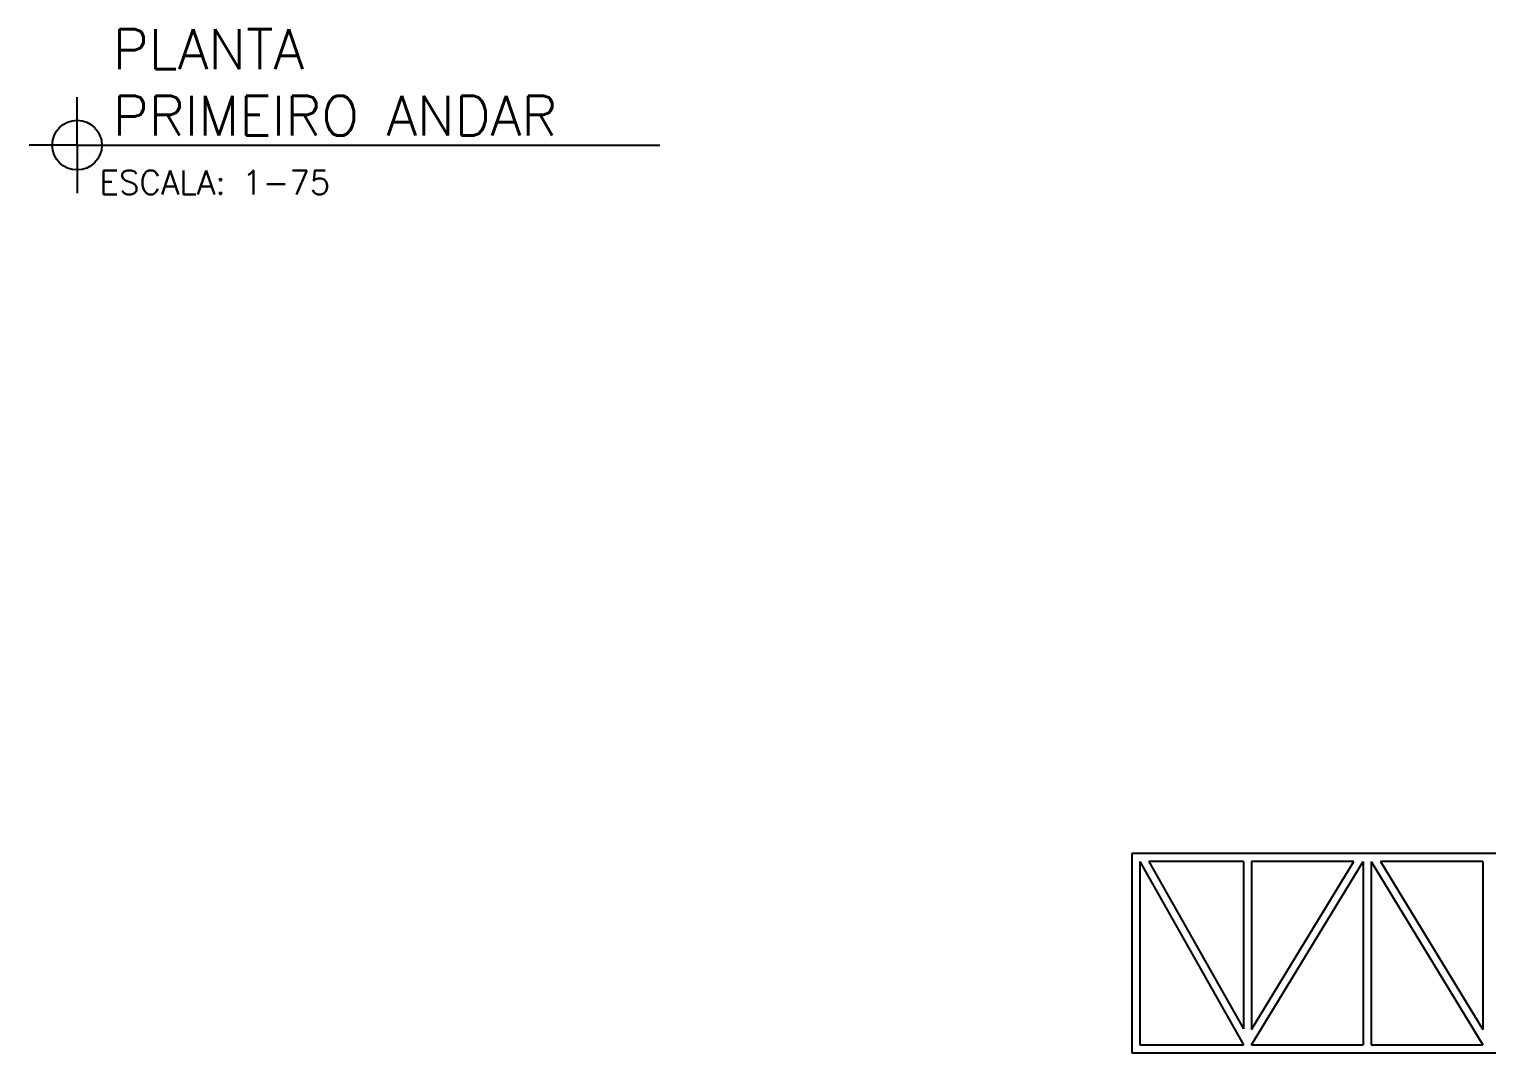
# Model space of a CAD drawing. Header units: millimetres. Extents: x 4 to 107, y -19 to 38.
# Drawn here: x 23.61 to 41.88, y -8.01 to 4.82 of the extents above; entities that cross this region are included whole.
import ezdxf

# ---------------------------------------------------------------- set-up
doc = ezdxf.new("R2010")
doc.units = ezdxf.units.MM
doc.layers.add('CORTE', color=4, linetype='Continuous')
doc.layers.add('TEXTOS', color=2, linetype='Continuous')
doc.styles.add('Simples padrao', font='simplex.shx', dxfattribs={"height": 0.025})

msp = doc.modelspace()

# ---------------------------------------------------------------- linework, layer by layer
at = {"layer": 'CORTE', "color": 3, "ltscale": 0.025}
for p, q in [((43.331, -5.507), (37.429, -5.507)), ((37.429, -5.507), (37.429, -8.007)), ((37.529, -5.607), (38.829, -7.907)), ((37.529, -5.607), (37.529, -7.907)), ((38.829, -5.607), (37.644, -5.607)), ((37.644, -5.607), (38.829, -7.704)), ((38.829, -5.607), (38.829, -7.704)), ((40.212, -5.607), (38.929, -5.607)), ((38.929, -5.607), (38.929, -7.714)), ((38.929, -7.907), (40.329, -5.607)), ((38.929, -7.714), (40.212, -5.607)), ((40.329, -5.607), (40.329, -7.907)), ((40.429, -5.607), (40.429, -7.907)), ((40.429, -5.607), (41.829, -7.907)), ((41.829, -5.607), (40.546, -5.607)), ((40.546, -5.607), (41.829, -7.714)), ((41.829, -5.607), (41.829, -7.714)), ((37.429, -8.007), (43.331, -8.007)), ((37.529, -7.907), (38.829, -7.907)), ((38.929, -7.907), (40.329, -7.907)), ((40.429, -7.907), (41.829, -7.907))]:
    msp.add_line(p, q, dxfattribs=at)
at = {"layer": 'CORTE', "ltscale": 0.025}
for p, q in [((38.929, -7.907), (40.329, -7.907)), ((40.429, -7.907), (41.829, -7.907))]:
    msp.add_line(p, q, dxfattribs=at)
at = {"layer": 'TEXTOS'}
for q in [(24.212, 3.968), (23.612, 3.368), (24.212, 2.768), (31.516, 3.368)]:
    msp.add_line((24.212, 3.368), q, dxfattribs=at)
msp.add_circle((24.212, 3.368), 0.311, dxfattribs=at)

# ---------------------------------------------------------------- texts
at = {"layer": 'TEXTOS', "attachment_point": 1, "style": 'Simples padrao'}
for s, width, insert, char_height in [('PLANTA\\PPRIMEIRO ANDAR', 6.97955, (24.659, 4.821), 0.5), ('ESCALA: 1-75', 5.45919, (24.493, 3.051), 0.3)]:
    msp.add_mtext_dynamic_manual_height_columns(s, width=width, gutter_width=0.125, heights=[0], dxfattribs=dict(at, insert=insert, char_height=char_height))

doc.saveas('drawing.dxf')
